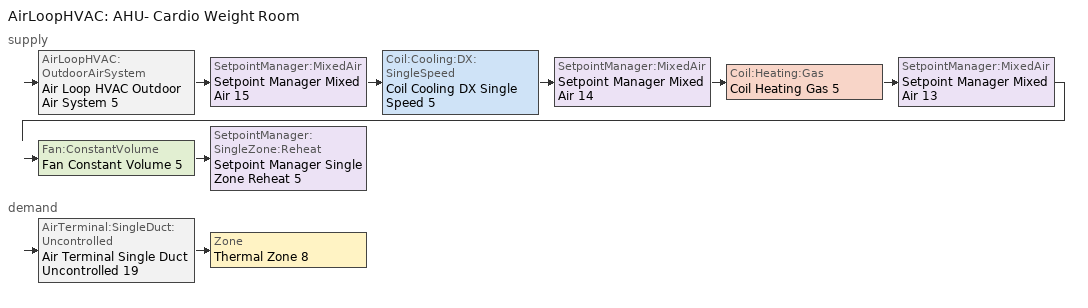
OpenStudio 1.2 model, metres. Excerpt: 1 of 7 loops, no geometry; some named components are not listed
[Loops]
AirLoopHVAC 'AHU- Cardio Weight Room'
 supply: AirLoopHVAC:OutdoorAirSystem 'Air Loop HVAC Outdoor Air System 5' > SetpointManager:MixedAir 'Setpoint Manager Mixed Air 15' > Coil:Cooling:DX:SingleSpeed 'Coil Cooling DX Single Speed 5' > SetpointManager:MixedAir 'Setpoint Manager Mixed Air 14' > Coil:Heating:Gas 'Coil Heating Gas 5' > SetpointManager:MixedAir 'Setpoint Manager Mixed Air 13' > Fan:ConstantVolume 'Fan Constant Volume 5' > SetpointManager:SingleZone:Reheat 'Setpoint Manager Single Zone Reheat 5'
 demand: AirTerminal:SingleDuct:Uncontrolled 'Air Terminal Single Duct Uncontrolled 19' > Zone 'Thermal Zone 8'
[Sizing:Zone]
Thermal Zone 8: Zone Cooling Design Supply Air Temperature {C}=14; Zone Heating Design Supply Air Temperature {C}=40; Zone Cooling Design Supply Air Humidity Ratio {kg-H2O/kg-air}=0.0085; Zone Heating Design Supply Air Humidity Ratio {kg-H2O/kg-air}=0.008; Heating Design Air Flow Method=DesignDay
[Zone equipment]
Thermal Zone 8: Convective Baseboard Water 16, Air Terminal Single Duct Uncontrolled 19
[AirLoopHVAC]
AHU- Cardio Weight Room: Design Supply Air Flow Rate {m3/s}=AutoSize
[Sizing:System]
AHU- Cardio Weight Room: Type of Load to Size On=Sensible; Design Outdoor Air Flow Rate {m3/s}=Autosize; Minimum System Air Flow Ratio=1; Preheat Design Temperature {C}=7; Preheat Design Humidity Ratio {kg-H2O/kg-Air}=0.008; Precool Design Temperature {C}=12.8; Precool Design Humidity Ratio {kg-H2O/kg-Air}=0.008; Central Cooling Design Supply Air Temperature {C}=12.8; Central Heating Design Supply Air Temperature {C}=40; Sizing Option=NonCoincident; 100% Outdoor Air in Cooling=Yes; 100% Outdoor Air in Heating=Yes; Central Cooling Design Supply Air Humidity Ratio {kg-H2O/kg-Air}=0.0085; Central Heating Design Supply Air Humidity Ratio {kg-H2O/kg-Air}=0.008; Cooling Design Air Flow Method=DesignDay; Cooling Design Air Flow Rate {m3/s}=0; Heating Design Air Flow Method=DesignDay; Heating Design Air Flow Rate {m3/s}=0; System Outdoor Air Method=ZoneSum
[Fan:ConstantVolume]
Fan Constant Volume 5: Availability Schedule=NECB-B-Bldg58-Fan; Pressure Rise {Pa}=500; Maximum Flow Rate {m3/s}=AutoSize
[Coil:Heating:Gas]
Coil Heating Gas 5: Availability Schedule=Always On Discrete; Gas Burner Efficiency=0.8; Nominal Capacity {W}=AutoSize; Parasitic Electric Load {W}=0; Parasitic Gas Load {W}=0
[Coil:Cooling:DX:SingleSpeed]
Coil Cooling DX Single Speed 5: Availability Schedule=Always On Discrete; Rated Total Cooling Capacity {W}=autosize; Rated Sensible Heat Ratio=autosize; Rated COP {W/W}=3; Rated Air Flow Rate {m3/s}=autosize; Rated Evaporator Fan Power Per Volume Flow Rate {W/(m3/s)}=773.3; Total Cooling Capacity Function of Temperature Curve=Curve Biquadratic 9; Total Cooling Capacity Function of Flow Fraction Curve=Curve Quadratic 13; Energy Input Ratio Function of Temperature Curve=Curve Biquadratic 10; Energy Input Ratio Function of Flow Fraction Curve=Curve Quadratic 14; Part Load Fraction Correlation Curve=Curve Quadratic 15; Condenser Type=AirCooled; Evaporative Condenser Effectiveness=0; Evaporative Condenser Air Flow Rate {m3/s}=Autosize; Evaporative Condenser Pump Rated Power Consumption {W}=Autosize; Crankcase Heater Capacity {W}=0; Maximum Outdoor Dry-Bulb Temperature for Crankcase Heater Operation {C}=0; Basin Heater Capacity {W/K}=0; Basin Heater Setpoint Temperature {C}=10
[SetpointManager:SingleZone:Reheat]
Setpoint Manager Single Zone Reheat 5: Minimum Supply Air Temperature {C}=12.8; Maximum Supply Air Temperature {C}=43.3; Control Zone=Thermal Zone 8
[Controller:OutdoorAir]
Controller Outdoor Air 5: Minimum Outdoor Air Flow Rate {m3/s}=Autosize; Maximum Outdoor Air Flow Rate {m3/s}=Autosize; Economizer Control Type=NoEconomizer; Economizer Control Action Type=ModulateFlow; Economizer Maximum Limit Dry-Bulb Temperature {C}=28; Economizer Maximum Limit Enthalpy {J/kg}=64000; Economizer Minimum Limit Dry-Bulb Temperature {C}=-100; Lockout Type=NoLockout; Minimum Limit Type=FixedMinimum; Controller Mechanical Ventilation=Controller Mechanical Ventilation 5; High Humidity Control=No; Heat Recovery Bypass Control Type=BypassWhenOAFlowGreaterThanMinimum
[Controller:MechanicalVentilation]
Controller Mechanical Ventilation 5: Availability Schedule=Always On Discrete; System Outdoor Air Method=ZoneSum
[AirLoopHVAC:OutdoorAirSystem]
Air Loop HVAC Outdoor Air System 5: Controller=Controller Outdoor Air 5
[AirTerminal:SingleDuct:Uncontrolled]
Air Terminal Single Duct Uncontrolled 19: Availability Schedule=Always On Discrete; Maximum Air Flow Rate {m3/s}=AutoSize
[Schedule:Constant]
Always On Discrete: Value=1
[Schedule:Ruleset]
NECB-B-Bldg58-Fan: Default Day Schedule=Schedule Day 12
[Schedule:Day]
Schedule Day 12: 24, 0, 0
sunNECB-B-Fan 1; satNECB-B-Fan 1; wkdNECB-B-Fan 1: 1, 0, 0, 2, 0, 0, 3, 0, 0, 4, 0, 0, 5, 0, 0, 6, 0, 1, 7, 0, 1, 8, 0, 1, 9, 0, 1, 10, 0, 1, 11, 0, 1, 12, 0, 1, 13, 0, 1, 14, 0, 1, 15, 0, 1, 16, 0, 1, 17, 0, 1, 18, 0, 1, 19, 0, 1, 20, 0, 1, 21, 0, 1, 22, 0, 1, 23, 0, 1, 24, 0, 0
[Schedule:Rule] Schedule Ruleset=NECB-B-Bldg58-Fan; Date Specification Type=DateRange; Start Month=1; Start Day=1; End Month=12; End Day=31
Name | Rule Order | Day Schedule | Apply Sunday | Apply Monday | Apply Tuesday | Apply Wednesday | Apply Thursday | Apply Friday | Apply Saturday
sunNECB-B-Fanrule | 0 | sunNECB-B-Fan 1 | Yes | No | No | No | No | No | No
satNECB-B-Fanrule | 1 | satNECB-B-Fan 1 | No | No | No | No | No | No | Yes
wkdNECB-B-Fan rule | 2 | wkdNECB-B-Fan 1 | No | Yes | Yes | Yes | Yes | Yes | No
[Curve:Biquadratic] Minimum Value of x {BasedOnField A2}=17; Maximum Value of x {BasedOnField A2}=22; Minimum Value of y {BasedOnField A3}=13; Maximum Value of y {BasedOnField A3}=46
Name | Coefficient1 Constant | Coefficient2 x | Coefficient3 x**2 | Coefficient4 y | Coefficient5 y**2 | Coefficient6 x*y
Curve Biquadratic 9 | 0.42415 | 0.04426 | -0.00042 | 0.00333 | -8e-005 | -0.00021
Curve Biquadratic 10 | 1.23649 | -0.02431 | 0.00057 | -0.01434 | 0.00063 | -0.00038
[Curve:Quadratic]
Name | Coefficient1 Constant | Coefficient2 x | Coefficient3 x**2 | Minimum Value of x {BasedOnField A2} | Maximum Value of x {BasedOnField A2}
Curve Quadratic 13 | 0.77136 | 0.34053 | -0.11088 | 0.75918 | 1.13877
Curve Quadratic 14 | 1.2055 | -0.32953 | 0.12308 | 0.75918 | 1.13877
Curve Quadratic 15 | 0.771 | 0.229 | 0 | 0 | 1
